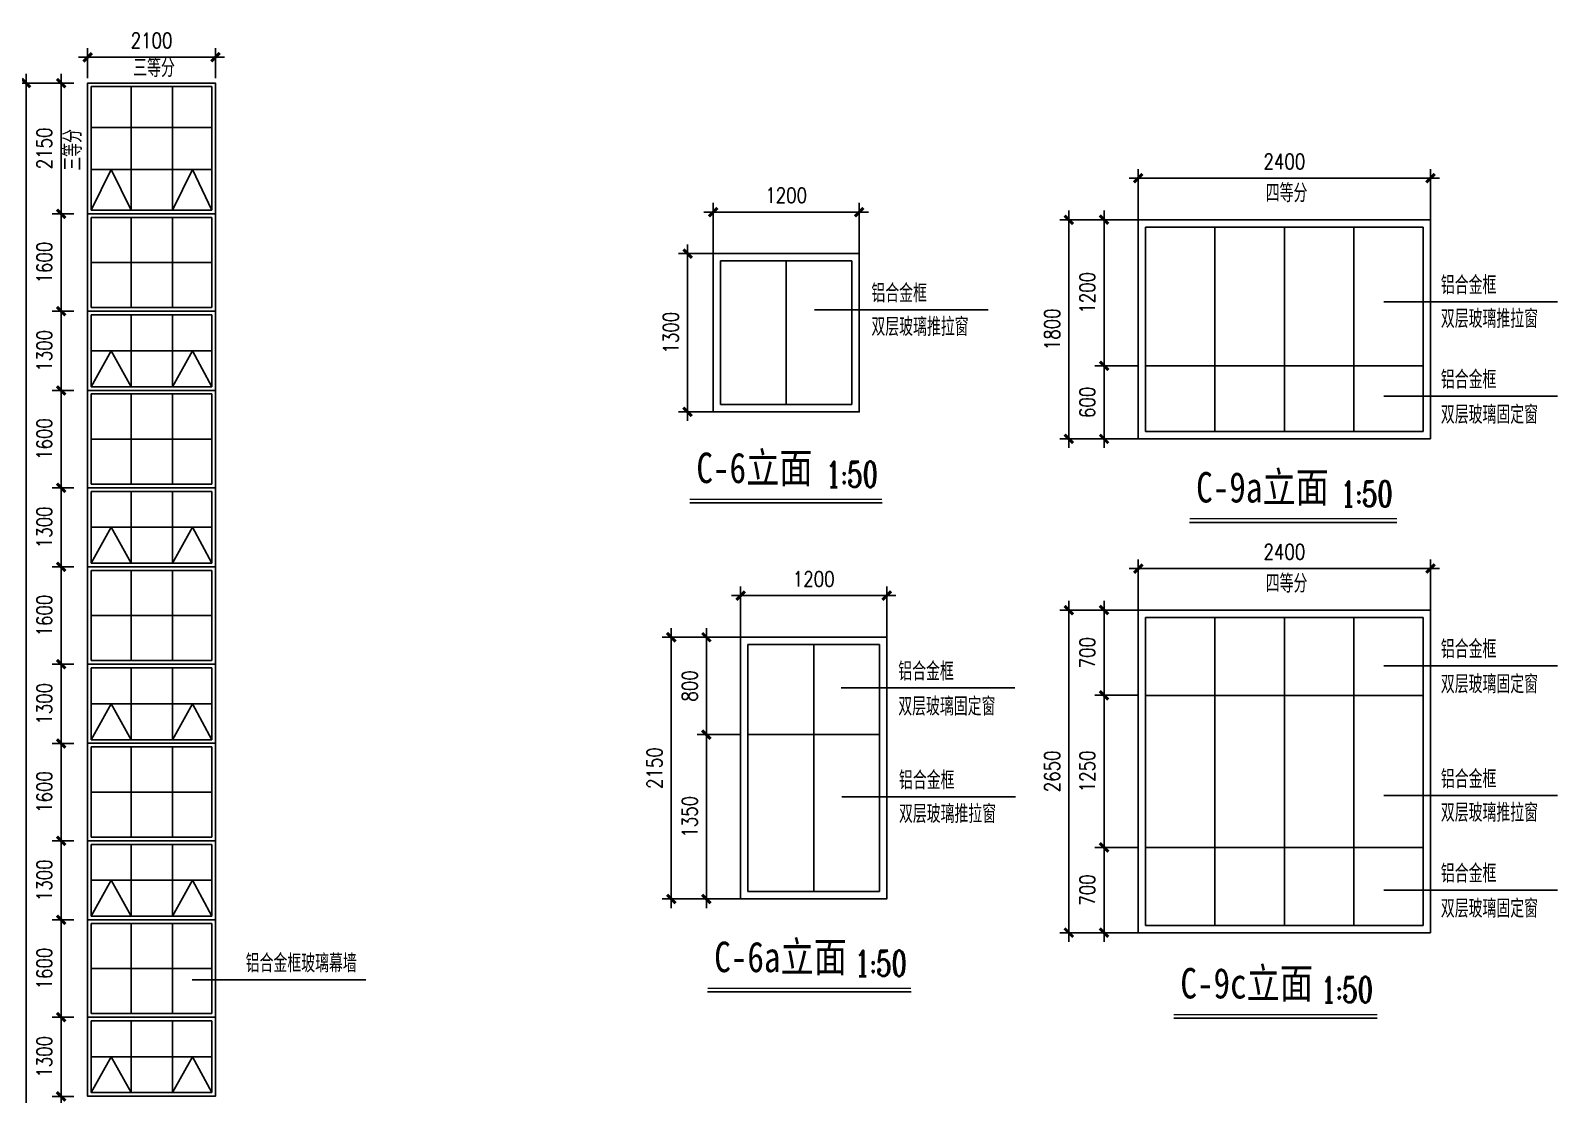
# Model space of a CAD drawing. Extents: x -357449 to -117302, y 127569 to 244935.
# Drawn here: x -337319 to -324780, y 139107 to 147849 of the extents above; entities that cross this region are included whole.
import ezdxf

# ---------------------------------------------------------------- set-up
doc = ezdxf.new("R2010")
doc.units = 0
doc.header["$MEASUREMENT"] = 0
doc.layers.get('0').update_dxf_attribs({"linetype": 'CONTINUOUS'})
doc.layers.get('DEFPOINTS').update_dxf_attribs({"linetype": 'CONTINUOUS'})
for name, color, linetype in [('JAJU', 8, 'CONTINUOUS'), ('PD42', 11, 'CONTINUOUS'), ('PUB_TEXT', 7, 'CONTINUOUS'), ('WIN', 4, 'CONTINUOUS'), ('WINDOWS', 4, 'CONTINUOUS'), ('阳台', 4, 'CONTINUOUS')]:
    doc.layers.add(name, color=color, linetype=linetype)
doc.styles.add('_HZTXT', font='txt.shx', dxfattribs={"bigfont": 'fs.shx'})
doc.styles.add('CHINA', font='SimSun.ttf', dxfattribs={"width": 0.85, "height": 150})
doc.styles.add('DIM_FONT', font='SIMPLEX.shx', dxfattribs={"width": 0.8})
doc.styles.add('ROMAND', font='romanc.shx', dxfattribs={"bigfont": 'bigfont.shx'})
doc.dimstyles.get("Standard").update_dxf_attribs({"dimtxt": 375, "dimasz": 1, "dimexe": 150, "dimexo": 0, "dimgap": 200, "dimtad": 1, "dimdec": 0, "dimzin": 0, "dimdsep": 46, "dimtxsty": 'DIM_FONT', "dimblk1": '_DIMX', "dimblk2": '_DIMX', "dimsah": 1, "dimcen": 200, "dimclrd": 256, "dimclre": 256, "dimclrt": 4, "dimadec": 0, "dimazin": 0, "dimtfac": 1, "dimtdec": 0, "dimtix": 1, "dimtmove": 2, "dimatfit": 3, "dimldrblk": '_DIMX', "dimfxl": 0, "dimtolj": 1, "dimtzin": 0, "dimarcsym": 0})

# ---------------------------------------------------------------- blocks, each defined once
blk = doc.blocks.new('_DIMX')
blk.add_line((-150, 0), (150, 0))
at = {"const_width": 50}
blk.add_lwpolyline([(-70, -70), (70, 70)], dxfattribs=at)
blk = doc.blocks.new('*D1414')
at = {"linetype": 'ByBlock'}
for p, q in [((-326985, 150718), (-326985, 151134)), ((-324585, 150718), (-324585, 151134)), ((-326985, 151059), (-324586, 151059))]:
    blk.add_line(p, q, dxfattribs=at)
at = {"layer": 'DEFPOINTS', "color": 0, "linetype": 'ByBlock'}
for p in [(-324585, 151059), (-326985, 150718), (-324585, 150718)]:
    blk.add_point(p, dxfattribs=at)
at = {"linetype": 'ByBlock', "xscale": 0.5, "yscale": 0.5, "zscale": 0.5, "rotation": 180}
blk.add_blockref('_DIMX', (-326985, 151059), dxfattribs=at)
at = {"linetype": 'ByBlock', "xscale": 0.5, "yscale": 0.5, "zscale": 0.5}
blk.add_blockref('_DIMX', (-324585, 151059), dxfattribs=at)
at = {"color": 4, "linetype": 'ByBlock', "insert": (-325785, 151197), "char_height": 125, "attachment_point": 5, "style": 'DIM_FONT'}
blk.add_mtext('\\A1;2400', dxfattribs=at)
blk = doc.blocks.new('*D1388')
at = {"linetype": 'ByBlock'}
for p, q in [((-326985, 153925), (-326985, 154342)), ((-326985, 154267), (-324586, 154267)), ((-324585, 153925), (-324585, 154342))]:
    blk.add_line(p, q, dxfattribs=at)
at = {"layer": 'DEFPOINTS', "color": 0, "linetype": 'ByBlock'}
for p in [(-324585, 154267), (-326985, 153925), (-324585, 153925)]:
    blk.add_point(p, dxfattribs=at)
at = {"linetype": 'ByBlock', "xscale": 0.5, "yscale": 0.5, "zscale": 0.5, "rotation": 180}
blk.add_blockref('_DIMX', (-326985, 154267), dxfattribs=at)
at = {"linetype": 'ByBlock', "xscale": 0.5, "yscale": 0.5, "zscale": 0.5}
blk.add_blockref('_DIMX', (-324585, 154267), dxfattribs=at)
at = {"color": 4, "linetype": 'ByBlock', "insert": (-325785, 154404), "char_height": 125, "attachment_point": 5, "style": 'DIM_FONT'}
blk.add_mtext('\\A1;2400', dxfattribs=at)
blk = doc.blocks.new('*D1415')
at = {"linetype": 'ByBlock'}
for p, q in [((-326985, 150718), (-327630, 150718)), ((-327555, 150717), (-327555, 148068)), ((-326985, 148068), (-327630, 148068))]:
    blk.add_line(p, q, dxfattribs=at)
at = {"layer": 'DEFPOINTS', "color": 0, "linetype": 'ByBlock'}
for p in [(-326985, 150718), (-327555, 148068), (-326985, 148068)]:
    blk.add_point(p, dxfattribs=at)
at = {"linetype": 'ByBlock', "xscale": 0.5, "yscale": 0.5, "zscale": 0.5}
for p, rotation in [((-327555, 150718), 90), ((-327555, 148068), 270)]:
    blk.add_blockref('_DIMX', p, dxfattribs=dict(at, rotation=rotation))
at = {"color": 4, "linetype": 'ByBlock', "insert": (-327692, 149393), "char_height": 125, "attachment_point": 5, "rotation": 90, "style": 'DIM_FONT'}
blk.add_mtext('\\A1;2650', dxfattribs=at)
blk = doc.blocks.new('*D1417')
at = {"linetype": 'ByBlock'}
for p, q in [((-326985, 150018), (-327341, 150018)), ((-327266, 148768), (-327266, 150017)), ((-326985, 148768), (-327341, 148768))]:
    blk.add_line(p, q, dxfattribs=at)
at = {"layer": 'DEFPOINTS', "color": 0, "linetype": 'ByBlock'}
for p in [(-327266, 150018), (-326985, 150018), (-326985, 148768)]:
    blk.add_point(p, dxfattribs=at)
at = {"linetype": 'ByBlock', "xscale": 0.5, "yscale": 0.5, "zscale": 0.5}
for p, rotation in [((-327266, 150018), 90), ((-327266, 148768), 270)]:
    blk.add_blockref('_DIMX', p, dxfattribs=dict(at, rotation=rotation))
at = {"color": 4, "linetype": 'ByBlock', "insert": (-327403, 149393), "char_height": 125, "attachment_point": 5, "rotation": 90, "style": 'DIM_FONT'}
blk.add_mtext('\\A1;1250', dxfattribs=at)
blk = doc.blocks.new('*D1416')
at = {"linetype": 'ByBlock'}
for p, q in [((-326985, 148768), (-327341, 148768)), ((-327266, 148068), (-327266, 148767)), ((-326985, 148068), (-327341, 148068))]:
    blk.add_line(p, q, dxfattribs=at)
at = {"layer": 'DEFPOINTS', "color": 0, "linetype": 'ByBlock'}
for p in [(-327266, 148768), (-326985, 148768), (-326985, 148068)]:
    blk.add_point(p, dxfattribs=at)
at = {"linetype": 'ByBlock', "xscale": 0.5, "yscale": 0.5, "zscale": 0.5}
for p, rotation in [((-327266, 148768), 90), ((-327266, 148068), 270)]:
    blk.add_blockref('_DIMX', p, dxfattribs=dict(at, rotation=rotation))
at = {"color": 4, "linetype": 'ByBlock', "insert": (-327403, 148418), "char_height": 125, "attachment_point": 5, "rotation": 90, "style": 'DIM_FONT'}
blk.add_mtext('\\A1;700', dxfattribs=at)
blk = doc.blocks.new('*D1418')
at = {"linetype": 'ByBlock'}
for p, q in [((-326985, 150718), (-327341, 150718)), ((-327266, 150717), (-327266, 150018)), ((-326985, 150018), (-327341, 150018))]:
    blk.add_line(p, q, dxfattribs=at)
at = {"layer": 'DEFPOINTS', "color": 0, "linetype": 'ByBlock'}
for p in [(-326985, 150718), (-327266, 150018), (-326985, 150018)]:
    blk.add_point(p, dxfattribs=at)
at = {"linetype": 'ByBlock', "xscale": 0.5, "yscale": 0.5, "zscale": 0.5}
for p, rotation in [((-327266, 150718), 90), ((-327266, 150018), 270)]:
    blk.add_blockref('_DIMX', p, dxfattribs=dict(at, rotation=rotation))
at = {"color": 4, "linetype": 'ByBlock', "insert": (-327403, 150368), "char_height": 125, "attachment_point": 5, "rotation": 90, "style": 'DIM_FONT'}
blk.add_mtext('\\A1;700', dxfattribs=at)
blk = doc.blocks.new('*D1387')
at = {"linetype": 'ByBlock'}
for p, q in [((-326985, 153925), (-327630, 153925)), ((-327555, 153925), (-327555, 152126)), ((-326985, 152125), (-327630, 152125))]:
    blk.add_line(p, q, dxfattribs=at)
at = {"layer": 'DEFPOINTS', "color": 0, "linetype": 'ByBlock'}
for p in [(-326985, 153925), (-327555, 152125), (-326985, 152125)]:
    blk.add_point(p, dxfattribs=at)
at = {"linetype": 'ByBlock', "xscale": 0.5, "yscale": 0.5, "zscale": 0.5}
for p, rotation in [((-327555, 153925), 90), ((-327555, 152125), 270)]:
    blk.add_blockref('_DIMX', p, dxfattribs=dict(at, rotation=rotation))
at = {"color": 4, "linetype": 'ByBlock', "insert": (-327692, 153025), "char_height": 125, "attachment_point": 5, "rotation": 90, "style": 'DIM_FONT'}
blk.add_mtext('\\A1;1800', dxfattribs=at)
blk = doc.blocks.new('*D1386')
at = {"linetype": 'ByBlock'}
for p, q in [((-326985, 152725), (-327341, 152725)), ((-327266, 152126), (-327266, 152725)), ((-326985, 152125), (-327341, 152125))]:
    blk.add_line(p, q, dxfattribs=at)
at = {"layer": 'DEFPOINTS', "color": 0, "linetype": 'ByBlock'}
for p in [(-327266, 152725), (-326985, 152725), (-326985, 152125)]:
    blk.add_point(p, dxfattribs=at)
at = {"linetype": 'ByBlock', "xscale": 0.5, "yscale": 0.5, "zscale": 0.5}
for p, rotation in [((-327266, 152725), 90), ((-327266, 152125), 270)]:
    blk.add_blockref('_DIMX', p, dxfattribs=dict(at, rotation=rotation))
at = {"color": 4, "linetype": 'ByBlock', "insert": (-327403, 152425), "char_height": 125, "attachment_point": 5, "rotation": 90, "style": 'DIM_FONT'}
blk.add_mtext('\\A1;600', dxfattribs=at)
blk = doc.blocks.new('*D1385')
at = {"linetype": 'ByBlock'}
for p, q in [((-326985, 153925), (-327341, 153925)), ((-327266, 152726), (-327266, 153925)), ((-326985, 152725), (-327341, 152725))]:
    blk.add_line(p, q, dxfattribs=at)
at = {"layer": 'DEFPOINTS', "color": 0, "linetype": 'ByBlock'}
for p in [(-327266, 153925), (-326985, 153925), (-326985, 152725)]:
    blk.add_point(p, dxfattribs=at)
at = {"linetype": 'ByBlock', "xscale": 0.5, "yscale": 0.5, "zscale": 0.5}
for p, rotation in [((-327266, 153925), 90), ((-327266, 152725), 270)]:
    blk.add_blockref('_DIMX', p, dxfattribs=dict(at, rotation=rotation))
at = {"color": 4, "linetype": 'ByBlock', "insert": (-327403, 153325), "char_height": 125, "attachment_point": 5, "rotation": 90, "style": 'DIM_FONT'}
blk.add_mtext('\\A1;1200', dxfattribs=at)
blk = doc.blocks.new('*D1376')
at = {"linetype": 'ByBlock'}
for p, q in [((-311887, 153713), (-311887, 154129)), ((-310687, 153713), (-310687, 154129)), ((-311886, 154054), (-310687, 154054))]:
    blk.add_line(p, q, dxfattribs=at)
at = {"layer": 'DEFPOINTS', "color": 0, "linetype": 'ByBlock'}
for p in [(-310687, 154054), (-311887, 153713), (-310687, 153713)]:
    blk.add_point(p, dxfattribs=at)
at = {"linetype": 'ByBlock', "xscale": 0.5, "yscale": 0.5, "zscale": 0.5, "rotation": 180}
blk.add_blockref('_DIMX', (-311887, 154054), dxfattribs=at)
at = {"linetype": 'ByBlock', "xscale": 0.5, "yscale": 0.5, "zscale": 0.5}
blk.add_blockref('_DIMX', (-310687, 154054), dxfattribs=at)
at = {"color": 4, "linetype": 'ByBlock', "insert": (-311287, 154192), "char_height": 125, "attachment_point": 5, "style": 'DIM_FONT'}
blk.add_mtext('\\A1;1200', dxfattribs=at)
blk = doc.blocks.new('*D1419')
at = {"linetype": 'ByBlock'}
for p, q in [((-311324, 150561), (-311324, 150978)), ((-310124, 150561), (-310124, 150978)), ((-311324, 150903), (-310125, 150903))]:
    blk.add_line(p, q, dxfattribs=at)
at = {"layer": 'DEFPOINTS', "color": 0, "linetype": 'ByBlock'}
for p in [(-310124, 150903), (-311324, 150561), (-310124, 150561)]:
    blk.add_point(p, dxfattribs=at)
at = {"linetype": 'ByBlock', "xscale": 0.5, "yscale": 0.5, "zscale": 0.5, "rotation": 180}
blk.add_blockref('_DIMX', (-311324, 150903), dxfattribs=at)
at = {"linetype": 'ByBlock', "xscale": 0.5, "yscale": 0.5, "zscale": 0.5}
blk.add_blockref('_DIMX', (-310124, 150903), dxfattribs=at)
at = {"color": 4, "linetype": 'ByBlock', "insert": (-310724, 151040), "char_height": 125, "attachment_point": 5, "style": 'DIM_FONT'}
blk.add_mtext('\\A1;1200', dxfattribs=at)
blk = doc.blocks.new('*D1425')
at = {"linetype": 'ByBlock'}
for p, q in [((-311324, 149761), (-311680, 149761)), ((-311605, 148412), (-311605, 149761)), ((-311324, 148411), (-311680, 148411))]:
    blk.add_line(p, q, dxfattribs=at)
at = {"layer": 'DEFPOINTS', "color": 0, "linetype": 'ByBlock'}
for p in [(-311605, 149761), (-311324, 149761), (-311324, 148411)]:
    blk.add_point(p, dxfattribs=at)
at = {"linetype": 'ByBlock', "xscale": 0.5, "yscale": 0.5, "zscale": 0.5}
for p, rotation in [((-311605, 149761), 90), ((-311605, 148411), 270)]:
    blk.add_blockref('_DIMX', p, dxfattribs=dict(at, rotation=rotation))
at = {"color": 4, "linetype": 'ByBlock', "insert": (-311742, 149086), "char_height": 125, "attachment_point": 5, "rotation": 90, "style": 'DIM_FONT'}
blk.add_mtext('\\A1;1350', dxfattribs=at)
blk = doc.blocks.new('*D1426')
at = {"linetype": 'ByBlock'}
for p, q in [((-311324, 150561), (-311969, 150561)), ((-311894, 150561), (-311894, 148412)), ((-311324, 148411), (-311969, 148411))]:
    blk.add_line(p, q, dxfattribs=at)
at = {"layer": 'DEFPOINTS', "color": 0, "linetype": 'ByBlock'}
for p in [(-311324, 150561), (-311894, 148411), (-311324, 148411)]:
    blk.add_point(p, dxfattribs=at)
at = {"linetype": 'ByBlock', "xscale": 0.5, "yscale": 0.5, "zscale": 0.5}
for p, rotation in [((-311894, 150561), 90), ((-311894, 148411), 270)]:
    blk.add_blockref('_DIMX', p, dxfattribs=dict(at, rotation=rotation))
at = {"color": 4, "linetype": 'ByBlock', "insert": (-312031, 149486), "char_height": 125, "attachment_point": 5, "rotation": 90, "style": 'DIM_FONT'}
blk.add_mtext('\\A1;2150', dxfattribs=at)
blk = doc.blocks.new('*D1427')
at = {"linetype": 'ByBlock'}
for p, q in [((-311324, 150561), (-311680, 150561)), ((-311605, 150561), (-311605, 149762)), ((-311324, 149761), (-311680, 149761))]:
    blk.add_line(p, q, dxfattribs=at)
at = {"layer": 'DEFPOINTS', "color": 0, "linetype": 'ByBlock'}
for p in [(-311324, 150561), (-311605, 149761), (-311324, 149761)]:
    blk.add_point(p, dxfattribs=at)
at = {"linetype": 'ByBlock', "xscale": 0.5, "yscale": 0.5, "zscale": 0.5}
for p, rotation in [((-311605, 150561), 90), ((-311605, 149761), 270)]:
    blk.add_blockref('_DIMX', p, dxfattribs=dict(at, rotation=rotation))
at = {"color": 4, "linetype": 'ByBlock', "insert": (-311742, 150161), "char_height": 125, "attachment_point": 5, "rotation": 90, "style": 'DIM_FONT'}
blk.add_mtext('\\A1;800', dxfattribs=at)
blk = doc.blocks.new('*D1375')
at = {"linetype": 'ByBlock'}
for p, q in [((-311887, 153713), (-312171, 153713)), ((-312096, 153713), (-312096, 152414)), ((-311887, 152413), (-312171, 152413))]:
    blk.add_line(p, q, dxfattribs=at)
at = {"layer": 'DEFPOINTS', "color": 0, "linetype": 'ByBlock'}
for p in [(-311887, 153713), (-312096, 152413), (-311887, 152413)]:
    blk.add_point(p, dxfattribs=at)
at = {"linetype": 'ByBlock', "xscale": 0.5, "yscale": 0.5, "zscale": 0.5}
for p, rotation in [((-312096, 153713), 90), ((-312096, 152413), 270)]:
    blk.add_blockref('_DIMX', p, dxfattribs=dict(at, rotation=rotation))
at = {"color": 4, "linetype": 'ByBlock', "insert": (-312234, 153063), "char_height": 125, "attachment_point": 5, "rotation": 90, "style": 'DIM_FONT'}
blk.add_mtext('\\A1;1300', dxfattribs=at)
blk = doc.blocks.new('*D1472')
at = {"linetype": 'ByBlock'}
for p, q in [((-335490, 147458), (-335490, 147704)), ((-334440, 147458), (-334440, 147704)), ((-335490, 147629), (-334441, 147629))]:
    blk.add_line(p, q, dxfattribs=at)
at = {"layer": 'DEFPOINTS', "color": 0, "linetype": 'ByBlock'}
for p in [(-334440, 147629), (-335490, 147458), (-334440, 147458)]:
    blk.add_point(p, dxfattribs=at)
at = {"linetype": 'ByBlock', "xscale": 0.5, "yscale": 0.5, "zscale": 0.5, "rotation": 180}
blk.add_blockref('_DIMX', (-335490, 147629), dxfattribs=at)
at = {"linetype": 'ByBlock', "xscale": 0.5, "yscale": 0.5, "zscale": 0.5}
blk.add_blockref('_DIMX', (-334440, 147629), dxfattribs=at)
at = {"color": 4, "linetype": 'ByBlock', "insert": (-334965, 147767), "char_height": 125, "attachment_point": 5, "style": 'DIM_FONT'}
blk.add_mtext('\\A1;2100', dxfattribs=at)
blk = doc.blocks.new('*D1488')
at = {"linetype": 'ByBlock'}
for p, q in [((-335490, 139092), (-335670, 139092)), ((-335595, 138293), (-335595, 139092)), ((-335490, 138292), (-335670, 138292))]:
    blk.add_line(p, q, dxfattribs=at)
at = {"layer": 'DEFPOINTS', "color": 0, "linetype": 'ByBlock'}
for p in [(-335595, 139092), (-335490, 139092), (-335490, 138292)]:
    blk.add_point(p, dxfattribs=at)
at = {"linetype": 'ByBlock', "xscale": 0.5, "yscale": 0.5, "zscale": 0.5}
for p, rotation in [((-335595, 139092), 90), ((-335595, 138292), 270)]:
    blk.add_blockref('_DIMX', p, dxfattribs=dict(at, rotation=rotation))
at = {"color": 4, "linetype": 'ByBlock', "insert": (-335733, 138692), "char_height": 125, "attachment_point": 5, "rotation": 90, "style": 'DIM_FONT'}
blk.add_mtext('\\A1;1600', dxfattribs=at)
blk = doc.blocks.new('*D1490')
at = {"linetype": 'ByBlock'}
for p, q in [((-335490, 140542), (-335670, 140542)), ((-335595, 139743), (-335595, 140542)), ((-335490, 139742), (-335670, 139742))]:
    blk.add_line(p, q, dxfattribs=at)
at = {"layer": 'DEFPOINTS', "color": 0, "linetype": 'ByBlock'}
for p in [(-335595, 140542), (-335490, 140542), (-335490, 139742)]:
    blk.add_point(p, dxfattribs=at)
at = {"linetype": 'ByBlock', "xscale": 0.5, "yscale": 0.5, "zscale": 0.5}
for p, rotation in [((-335595, 140542), 90), ((-335595, 139742), 270)]:
    blk.add_blockref('_DIMX', p, dxfattribs=dict(at, rotation=rotation))
at = {"color": 4, "linetype": 'ByBlock', "insert": (-335733, 140142), "char_height": 125, "attachment_point": 5, "rotation": 90, "style": 'DIM_FONT'}
blk.add_mtext('\\A1;1600', dxfattribs=at)
blk = doc.blocks.new('*D1489')
at = {"linetype": 'ByBlock'}
for p, q in [((-335490, 139742), (-335670, 139742)), ((-335595, 139742), (-335595, 139093)), ((-335490, 139092), (-335670, 139092))]:
    blk.add_line(p, q, dxfattribs=at)
at = {"layer": 'DEFPOINTS', "color": 0, "linetype": 'ByBlock'}
for p in [(-335490, 139742), (-335595, 139092), (-335490, 139092)]:
    blk.add_point(p, dxfattribs=at)
at = {"linetype": 'ByBlock', "xscale": 0.5, "yscale": 0.5, "zscale": 0.5}
for p, rotation in [((-335595, 139742), 90), ((-335595, 139092), 270)]:
    blk.add_blockref('_DIMX', p, dxfattribs=dict(at, rotation=rotation))
at = {"color": 4, "linetype": 'ByBlock', "insert": (-335733, 139417), "char_height": 125, "attachment_point": 5, "rotation": 90, "style": 'DIM_FONT'}
blk.add_mtext('\\A1;1300', dxfattribs=at)
blk = doc.blocks.new('*D1492')
at = {"linetype": 'ByBlock'}
for p, q in [((-335490, 141992), (-335670, 141992)), ((-335595, 141193), (-335595, 141992)), ((-335490, 141192), (-335670, 141192))]:
    blk.add_line(p, q, dxfattribs=at)
at = {"layer": 'DEFPOINTS', "color": 0, "linetype": 'ByBlock'}
for p in [(-335595, 141992), (-335490, 141992), (-335490, 141192)]:
    blk.add_point(p, dxfattribs=at)
at = {"linetype": 'ByBlock', "xscale": 0.5, "yscale": 0.5, "zscale": 0.5}
for p, rotation in [((-335595, 141992), 90), ((-335595, 141192), 270)]:
    blk.add_blockref('_DIMX', p, dxfattribs=dict(at, rotation=rotation))
at = {"color": 4, "linetype": 'ByBlock', "insert": (-335733, 141592), "char_height": 125, "attachment_point": 5, "rotation": 90, "style": 'DIM_FONT'}
blk.add_mtext('\\A1;1600', dxfattribs=at)
blk = doc.blocks.new('*D1491')
at = {"linetype": 'ByBlock'}
for p, q in [((-335490, 141192), (-335670, 141192)), ((-335595, 141192), (-335595, 140543)), ((-335490, 140542), (-335670, 140542))]:
    blk.add_line(p, q, dxfattribs=at)
at = {"layer": 'DEFPOINTS', "color": 0, "linetype": 'ByBlock'}
for p in [(-335490, 141192), (-335595, 140542), (-335490, 140542)]:
    blk.add_point(p, dxfattribs=at)
at = {"linetype": 'ByBlock', "xscale": 0.5, "yscale": 0.5, "zscale": 0.5}
for p, rotation in [((-335595, 141192), 90), ((-335595, 140542), 270)]:
    blk.add_blockref('_DIMX', p, dxfattribs=dict(at, rotation=rotation))
at = {"color": 4, "linetype": 'ByBlock', "insert": (-335733, 140867), "char_height": 125, "attachment_point": 5, "rotation": 90, "style": 'DIM_FONT'}
blk.add_mtext('\\A1;1300', dxfattribs=at)
blk = doc.blocks.new('*D1494')
at = {"linetype": 'ByBlock'}
for p, q in [((-335490, 143442), (-335670, 143442)), ((-335595, 142643), (-335595, 143442)), ((-335490, 142642), (-335670, 142642))]:
    blk.add_line(p, q, dxfattribs=at)
at = {"layer": 'DEFPOINTS', "color": 0, "linetype": 'ByBlock'}
for p in [(-335595, 143442), (-335490, 143442), (-335490, 142642)]:
    blk.add_point(p, dxfattribs=at)
at = {"linetype": 'ByBlock', "xscale": 0.5, "yscale": 0.5, "zscale": 0.5}
for p, rotation in [((-335595, 143442), 90), ((-335595, 142642), 270)]:
    blk.add_blockref('_DIMX', p, dxfattribs=dict(at, rotation=rotation))
at = {"color": 4, "linetype": 'ByBlock', "insert": (-335733, 143042), "char_height": 125, "attachment_point": 5, "rotation": 90, "style": 'DIM_FONT'}
blk.add_mtext('\\A1;1600', dxfattribs=at)
blk = doc.blocks.new('*D1493')
at = {"linetype": 'ByBlock'}
for p, q in [((-335490, 142642), (-335670, 142642)), ((-335595, 142642), (-335595, 141993)), ((-335490, 141992), (-335670, 141992))]:
    blk.add_line(p, q, dxfattribs=at)
at = {"layer": 'DEFPOINTS', "color": 0, "linetype": 'ByBlock'}
for p in [(-335490, 142642), (-335595, 141992), (-335490, 141992)]:
    blk.add_point(p, dxfattribs=at)
at = {"linetype": 'ByBlock', "xscale": 0.5, "yscale": 0.5, "zscale": 0.5}
for p, rotation in [((-335595, 142642), 90), ((-335595, 141992), 270)]:
    blk.add_blockref('_DIMX', p, dxfattribs=dict(at, rotation=rotation))
at = {"color": 4, "linetype": 'ByBlock', "insert": (-335733, 142317), "char_height": 125, "attachment_point": 5, "rotation": 90, "style": 'DIM_FONT'}
blk.add_mtext('\\A1;1300', dxfattribs=at)
blk = doc.blocks.new('*D1496')
at = {"linetype": 'ByBlock'}
for p, q in [((-335490, 144892), (-335670, 144892)), ((-335595, 144093), (-335595, 144892)), ((-335490, 144092), (-335670, 144092))]:
    blk.add_line(p, q, dxfattribs=at)
at = {"layer": 'DEFPOINTS', "color": 0, "linetype": 'ByBlock'}
for p in [(-335595, 144892), (-335490, 144892), (-335490, 144092)]:
    blk.add_point(p, dxfattribs=at)
at = {"linetype": 'ByBlock', "xscale": 0.5, "yscale": 0.5, "zscale": 0.5}
for p, rotation in [((-335595, 144892), 90), ((-335595, 144092), 270)]:
    blk.add_blockref('_DIMX', p, dxfattribs=dict(at, rotation=rotation))
at = {"color": 4, "linetype": 'ByBlock', "insert": (-335733, 144492), "char_height": 125, "attachment_point": 5, "rotation": 90, "style": 'DIM_FONT'}
blk.add_mtext('\\A1;1600', dxfattribs=at)
blk = doc.blocks.new('*D1495')
at = {"linetype": 'ByBlock'}
for p, q in [((-335490, 144092), (-335670, 144092)), ((-335595, 144092), (-335595, 143443)), ((-335490, 143442), (-335670, 143442))]:
    blk.add_line(p, q, dxfattribs=at)
at = {"layer": 'DEFPOINTS', "color": 0, "linetype": 'ByBlock'}
for p in [(-335490, 144092), (-335595, 143442), (-335490, 143442)]:
    blk.add_point(p, dxfattribs=at)
at = {"linetype": 'ByBlock', "xscale": 0.5, "yscale": 0.5, "zscale": 0.5}
for p, rotation in [((-335595, 144092), 90), ((-335595, 143442), 270)]:
    blk.add_blockref('_DIMX', p, dxfattribs=dict(at, rotation=rotation))
at = {"color": 4, "linetype": 'ByBlock', "insert": (-335733, 143767), "char_height": 125, "attachment_point": 5, "rotation": 90, "style": 'DIM_FONT'}
blk.add_mtext('\\A1;1300', dxfattribs=at)
blk = doc.blocks.new('*D1498')
at = {"linetype": 'ByBlock'}
for p, q in [((-335490, 146342), (-335670, 146342)), ((-335595, 145543), (-335595, 146342)), ((-335490, 145542), (-335670, 145542))]:
    blk.add_line(p, q, dxfattribs=at)
at = {"layer": 'DEFPOINTS', "color": 0, "linetype": 'ByBlock'}
for p in [(-335595, 146342), (-335490, 146342), (-335490, 145542)]:
    blk.add_point(p, dxfattribs=at)
at = {"linetype": 'ByBlock', "xscale": 0.5, "yscale": 0.5, "zscale": 0.5}
for p, rotation in [((-335595, 146342), 90), ((-335595, 145542), 270)]:
    blk.add_blockref('_DIMX', p, dxfattribs=dict(at, rotation=rotation))
at = {"color": 4, "linetype": 'ByBlock', "insert": (-335733, 145942), "char_height": 125, "attachment_point": 5, "rotation": 90, "style": 'DIM_FONT'}
blk.add_mtext('\\A1;1600', dxfattribs=at)
blk = doc.blocks.new('*D1497')
at = {"linetype": 'ByBlock'}
for p, q in [((-335490, 145542), (-335670, 145542)), ((-335595, 145542), (-335595, 144893)), ((-335490, 144892), (-335670, 144892))]:
    blk.add_line(p, q, dxfattribs=at)
at = {"layer": 'DEFPOINTS', "color": 0, "linetype": 'ByBlock'}
for p in [(-335490, 145542), (-335595, 144892), (-335490, 144892)]:
    blk.add_point(p, dxfattribs=at)
at = {"linetype": 'ByBlock', "xscale": 0.5, "yscale": 0.5, "zscale": 0.5}
for p, rotation in [((-335595, 145542), 90), ((-335595, 144892), 270)]:
    blk.add_blockref('_DIMX', p, dxfattribs=dict(at, rotation=rotation))
at = {"color": 4, "linetype": 'ByBlock', "insert": (-335733, 145217), "char_height": 125, "attachment_point": 5, "rotation": 90, "style": 'DIM_FONT'}
blk.add_mtext('\\A1;1300', dxfattribs=at)
blk = doc.blocks.new('*D1499')
at = {"linetype": 'ByBlock'}
for p, q in [((-335490, 147417), (-335670, 147417)), ((-335595, 146343), (-335595, 147417)), ((-335490, 146342), (-335670, 146342))]:
    blk.add_line(p, q, dxfattribs=at)
at = {"layer": 'DEFPOINTS', "color": 0, "linetype": 'ByBlock'}
for p in [(-335595, 147417), (-335490, 147417), (-335490, 146342)]:
    blk.add_point(p, dxfattribs=at)
at = {"linetype": 'ByBlock', "xscale": 0.5, "yscale": 0.5, "zscale": 0.5}
for p, rotation in [((-335595, 147417), 90), ((-335595, 146342), 270)]:
    blk.add_blockref('_DIMX', p, dxfattribs=dict(at, rotation=rotation))
at = {"color": 4, "linetype": 'ByBlock', "insert": (-335733, 146880), "char_height": 125, "attachment_point": 5, "rotation": 90, "style": 'DIM_FONT'}
blk.add_mtext('\\A1;2150', dxfattribs=at)
blk = doc.blocks.new('*D1500')
at = {"linetype": 'ByBlock'}
for p, q in [((-335490, 147417), (-335958, 147417)), ((-335883, 129493), (-335883, 147417)), ((-335490, 129492), (-335958, 129492))]:
    blk.add_line(p, q, dxfattribs=at)
at = {"layer": 'DEFPOINTS', "color": 0, "linetype": 'ByBlock'}
for p in [(-335883, 147417), (-335490, 147417), (-335490, 129492)]:
    blk.add_point(p, dxfattribs=at)
at = {"linetype": 'ByBlock', "xscale": 0.5, "yscale": 0.5, "zscale": 0.5}
for p, rotation in [((-335883, 147417), 90), ((-335883, 129492), 270)]:
    blk.add_blockref('_DIMX', p, dxfattribs=dict(at, rotation=rotation))
at = {"color": 4, "linetype": 'ByBlock', "insert": (-336021, 138455), "char_height": 125, "attachment_point": 5, "rotation": 90, "style": 'DIM_FONT'}
blk.add_mtext('\\A1;35850', dxfattribs=at)

msp = doc.modelspace()

# ---------------------------------------------------------------- linework, layer by layer
at = {"layer": 'JAJU', "color": 8}
for points in [[(-331201.57, 145454.01, 0, 20, 0), (-331301.57, 145454.01, 0, 0, 0), (-331501.57, 145454.01, 0, 0, 0)], [(-331025.72, 145454.01, 0, 20, 0), (-330925.72, 145454.01, 0, 0, 0), (-330725.72, 145454.01, 0, 0, 0)], [(-327706.62, 145533.41, 0, 20, 0), (-327806.62, 145533.41, 0, 0, 0), (-328006.62, 145533.41, 0, 0, 0)], [(-327431.03, 145533.41, 0, 20, 0), (-327331.03, 145533.41, 0, 0, 0), (-327131.03, 145533.41, 0, 0, 0)], [(-326546.62, 145533.41, 0, 20, 0), (-326646.62, 145533.41, 0, 0, 0), (-326846.62, 145533.41, 0, 0, 0)], [(-326362.23, 145533.41, 0, 20, 0), (-326262.23, 145533.41, 0, 0, 0), (-326062.23, 145533.41, 0, 0, 0)], [(-327706.62, 141733.72, 0, 20, 0), (-327806.62, 141733.72, 0, 0, 0), (-328006.62, 141733.72, 0, 0, 0)], [(-327431.03, 141733.72, 0, 20, 0), (-327331.03, 141733.72, 0, 0, 0), (-327131.03, 141733.72, 0, 0, 0)], [(-326546.62, 141733.72, 0, 20, 0), (-326646.62, 141733.72, 0, 0, 0), (-326846.62, 141733.72, 0, 0, 0)], [(-326362.23, 141733.72, 0, 20, 0), (-326262.23, 141733.72, 0, 0, 0), (-326062.23, 141733.72, 0, 0, 0)], [(-330975.42, 141452.31, 0, 20, 0), (-331075.42, 141452.31, 0, 0, 0), (-331275.42, 141452.31, 0, 0, 0)], [(-330799.57, 141452.31, 0, 20, 0), (-330699.57, 141452.31, 0, 0, 0), (-330499.57, 141452.31, 0, 0, 0)]]:
    msp.add_lwpolyline(points, format="xyseb", dxfattribs=at)
at = {"layer": 'PD42'}
for p, q in [((-335830.32, 147387.48), (-336820.32, 147387.48)), ((-336820.32, 146372.48), (-336820.32, 147387.48)), ((-336493.34, 147387.48), (-336493.34, 146372.48)), ((-336152.29, 147387.48), (-336152.29, 146372.48)), ((-335830.32, 146372.48), (-335830.32, 147387.48)), ((-335830.32, 147052.48), (-336820.32, 147052.48)), ((-335830.32, 146707.48), (-336820.32, 146707.48)), ((-336820.32, 146372.48), (-336657.53, 146707.48)), ((-336657.53, 146707.48), (-336493.34, 146372.48)), ((-336152.29, 146372.48), (-335987.97, 146707.48)), ((-335987.97, 146707.48), (-335830.32, 146372.48)), ((-336820.32, 146372.48), (-335830.32, 146372.48)), ((-336820.32, 146312.48), (-335830.32, 146312.48)), ((-336820.32, 146312.48), (-336820.32, 145572.48)), ((-336493.34, 145572.48), (-336493.34, 146312.48)), ((-336152.29, 145572.48), (-336152.29, 146312.48)), ((-335830.32, 146312.48), (-335830.32, 145572.48)), ((-325882.82, 146234.13), (-328162.82, 146234.13)), ((-328162.82, 144554.13), (-328162.82, 146234.13)), ((-327592.82, 146234.13), (-327592.82, 144554.13)), ((-327022.82, 146234.13), (-327022.82, 144554.13)), ((-326452.82, 146234.13), (-326452.82, 144554.13)), ((-325882.82, 144554.13), (-325882.82, 146234.13)), ((-330573.71, 145955.82), (-331653.71, 145955.82)), ((-331653.71, 144775.82), (-331653.71, 145955.82)), ((-331113.71, 145955.82), (-331113.71, 144775.82)), ((-330573.71, 144775.82), (-330573.71, 145955.82)), ((-335830.32, 145942.48), (-336820.32, 145942.48)), ((-335830.32, 145572.48), (-336820.32, 145572.48)), ((-335830.32, 145512.48), (-336820.32, 145512.48)), ((-336820.32, 144922.48), (-336820.32, 145512.48)), ((-336493.34, 145512.48), (-336493.34, 144922.48)), ((-336152.29, 145512.48), (-336152.29, 144922.48)), ((-335830.32, 144922.48), (-335830.32, 145512.48)), ((-335830.32, 145217.48), (-336820.32, 145217.48)), ((-336820.32, 144922.48), (-336657.53, 145217.48)), ((-336657.53, 145217.48), (-336493.34, 144922.48)), ((-336152.29, 144922.48), (-335987.97, 145217.48)), ((-335987.97, 145217.48), (-335830.32, 144922.48)), ((-325882.82, 145094.13), (-328162.82, 145094.13)), ((-336820.32, 144922.48), (-335830.32, 144922.48)), ((-336820.32, 144862.48), (-335830.32, 144862.48)), ((-336820.32, 144862.48), (-336820.32, 144122.48)), ((-336493.34, 144122.48), (-336493.34, 144862.48)), ((-336152.29, 144122.48), (-336152.29, 144862.48)), ((-335830.32, 144862.48), (-335830.32, 144122.48)), ((-331653.71, 144775.82), (-330573.71, 144775.82)), ((-335830.32, 144492.48), (-336820.32, 144492.48)), ((-328162.82, 144554.13), (-325882.82, 144554.13)), ((-335830.32, 144122.48), (-336820.32, 144122.48)), ((-335830.32, 144062.48), (-336820.32, 144062.48)), ((-336820.32, 143472.48), (-336820.32, 144062.48)), ((-336493.34, 144062.48), (-336493.34, 143472.48)), ((-336152.29, 144062.48), (-336152.29, 143472.48)), ((-335830.32, 143472.48), (-335830.32, 144062.48)), ((-335830.32, 143767.48), (-336820.32, 143767.48)), ((-336820.32, 143472.48), (-336657.53, 143767.48)), ((-336657.53, 143767.48), (-336493.34, 143472.48)), ((-336152.29, 143472.48), (-335987.97, 143767.48)), ((-335987.97, 143767.48), (-335830.32, 143472.48)), ((-336820.32, 143472.48), (-335830.32, 143472.48)), ((-336820.32, 143412.48), (-335830.32, 143412.48)), ((-336820.32, 143412.48), (-336820.32, 142672.48)), ((-336493.34, 142672.48), (-336493.34, 143412.48)), ((-336152.29, 142672.48), (-336152.29, 143412.48)), ((-335830.32, 143412.48), (-335830.32, 142672.48)), ((-335830.32, 143042.48), (-336820.32, 143042.48)), ((-325882.82, 143026.47), (-328162.82, 143026.47)), ((-328162.82, 140496.47), (-328162.82, 143026.47)), ((-327592.82, 143026.47), (-327592.82, 140496.47)), ((-327022.82, 143026.47), (-327022.82, 140496.47)), ((-326452.82, 143026.47), (-326452.82, 140496.47)), ((-325882.82, 140496.47), (-325882.82, 143026.47)), ((-331427.56, 140774.12), (-331427.56, 142804.12)), ((-330347.56, 142804.12), (-331427.56, 142804.12)), ((-330887.56, 142804.12), (-330887.56, 140774.12)), ((-330347.56, 140774.12), (-330347.56, 142804.12)), ((-335830.32, 142672.48), (-336820.32, 142672.48)), ((-335830.32, 142612.48), (-336820.32, 142612.48)), ((-336820.32, 142022.48), (-336820.32, 142612.48)), ((-336493.34, 142612.48), (-336493.34, 142022.48)), ((-336152.29, 142612.48), (-336152.29, 142022.48)), ((-335830.32, 142022.48), (-335830.32, 142612.48)), ((-335830.32, 142317.48), (-336820.32, 142317.48)), ((-336820.32, 142022.48), (-336657.53, 142317.48)), ((-336657.53, 142317.48), (-336493.34, 142022.48)), ((-336152.29, 142022.48), (-335987.97, 142317.48)), ((-335987.97, 142317.48), (-335830.32, 142022.48)), ((-325882.82, 142386.47), (-328162.82, 142386.47)), ((-330347.56, 142064.12), (-331427.56, 142064.12)), ((-336820.32, 142022.48), (-335830.32, 142022.48)), ((-336820.32, 141962.48), (-335830.32, 141962.48)), ((-336820.32, 141962.48), (-336820.32, 141222.48)), ((-336493.34, 141222.48), (-336493.34, 141962.48)), ((-336152.29, 141222.48), (-336152.29, 141962.48)), ((-335830.32, 141962.48), (-335830.32, 141222.48)), ((-335830.32, 141592.48), (-336820.32, 141592.48)), ((-335830.32, 141222.48), (-336820.32, 141222.48)), ((-335830.32, 141162.48), (-336820.32, 141162.48)), ((-336820.32, 140572.48), (-336820.32, 141162.48)), ((-336493.34, 141162.48), (-336493.34, 140572.48)), ((-336152.29, 141162.48), (-336152.29, 140572.48)), ((-335830.32, 140572.48), (-335830.32, 141162.48)), ((-325882.82, 141136.47), (-328162.82, 141136.47)), ((-335830.32, 140867.48), (-336820.32, 140867.48)), ((-336820.32, 140572.48), (-336657.53, 140867.48)), ((-336657.53, 140867.48), (-336493.34, 140572.48)), ((-336152.29, 140572.48), (-335987.97, 140867.48)), ((-335987.97, 140867.48), (-335830.32, 140572.48)), ((-331427.56, 140774.12), (-330347.56, 140774.12)), ((-336820.32, 140572.48), (-335830.32, 140572.48)), ((-336820.32, 140512.48), (-335830.32, 140512.48)), ((-336820.32, 140512.48), (-336820.32, 139772.48)), ((-336493.34, 139772.48), (-336493.34, 140512.48)), ((-336152.29, 139772.48), (-336152.29, 140512.48)), ((-335830.32, 140512.48), (-335830.32, 139772.48)), ((-328162.82, 140496.47), (-325882.82, 140496.47)), ((-335830.32, 140142.48), (-336820.32, 140142.48)), ((-335830.32, 139772.48), (-336820.32, 139772.48)), ((-335830.32, 139712.48), (-336820.32, 139712.48)), ((-336820.32, 139122.48), (-336820.32, 139712.48)), ((-336493.34, 139712.48), (-336493.34, 139122.48)), ((-336152.29, 139712.48), (-336152.29, 139122.48)), ((-335830.32, 139122.48), (-335830.32, 139712.48)), ((-335830.32, 139417.48), (-336820.32, 139417.48)), ((-336820.32, 139122.48), (-336657.53, 139417.48)), ((-336657.53, 139417.48), (-336493.34, 139122.48)), ((-336152.29, 139122.48), (-335987.97, 139417.48)), ((-335987.97, 139417.48), (-335830.32, 139122.48)), ((-336820.32, 139122.48), (-335830.32, 139122.48))]:
    msp.add_line(p, q, dxfattribs=at)
at = {"layer": 'PUB_TEXT'}
for p, q in [((-330325.49, 143967.56), (-331905.56, 143967.56)), ((-326098.53, 143807.92), (-327801.57, 143807.92)), ((-330088.02, 139949.52), (-331759.07, 139949.52)), ((-326260.01, 139733.44), (-327931.05, 139733.44))]:
    msp.add_line(p, q, dxfattribs=at)
at = {"layer": 'PUB_TEXT', "const_width": 12}
for points in [[(-330325.49, 143997.67), (-331905.56, 143997.67)], [(-326098.53, 143838.03), (-327801.57, 143838.03)], [(-330088.02, 139979.63), (-331759.07, 139979.63)], [(-326260.01, 139763.55), (-327931.05, 139763.55)]]:
    msp.add_lwpolyline(points, dxfattribs=at)
at = {"layer": 'WIN'}
for p, q in [((-324780.22, 145620.26), (-326205.7, 145620.26)), ((-329456.39, 145554.23), (-330881.88, 145554.23)), ((-324780.22, 144844.4), (-326205.7, 144844.4)), ((-324780.22, 142630.07), (-326205.7, 142630.07)), ((-329235.79, 142447), (-330661.27, 142447)), ((-324780.22, 141562.6), (-326205.7, 141562.6)), ((-329230.24, 141552.53), (-330655.72, 141552.53)), ((-324780.22, 140786.73), (-326205.7, 140786.73)), ((-334566.77, 140048.89), (-335992.25, 140048.89))]:
    msp.add_line(p, q, dxfattribs=at)
at = {"layer": 'WINDOWS'}
for p, q in [((-336850.32, 146342.48), (-336850.32, 145542.48)), ((-335800.32, 146342.48), (-335800.32, 145542.48)), ((-336850.32, 144892.48), (-336850.32, 144092.48)), ((-335800.32, 144892.48), (-335800.32, 144092.48)), ((-336850.32, 143442.48), (-336850.32, 142642.48)), ((-335800.32, 143442.48), (-335800.32, 142642.48)), ((-336850.32, 141992.48), (-336850.32, 141192.48)), ((-335800.32, 141992.48), (-335800.32, 141192.48)), ((-336850.32, 140542.48), (-336850.32, 139742.48)), ((-335800.32, 140542.48), (-335800.32, 139742.48))]:
    msp.add_line(p, q, dxfattribs=at)
at = {"layer": '阳台'}
for points in [[(-336850.32, 146342.48), (-335800.32, 146342.48), (-335800.32, 147417.48), (-336850.32, 147417.48), (-336850.32, 146342.48), (-336850.32, 146342.48)], [(-328222.82, 144494.13), (-325822.82, 144494.13), (-325822.82, 146294.13), (-328222.82, 146294.13), (-328222.82, 144494.13), (-328222.82, 144494.13)], [(-331713.71, 144715.82), (-330513.71, 144715.82), (-330513.71, 146015.82), (-331713.71, 146015.82), (-331713.71, 144715.82), (-331713.71, 144715.82)], [(-336850.32, 144892.48), (-335800.32, 144892.48), (-335800.32, 145542.48), (-336850.32, 145542.48), (-336850.32, 144892.48), (-336850.32, 144892.48)], [(-336850.32, 143442.48), (-335800.32, 143442.48), (-335800.32, 144092.48), (-336850.32, 144092.48), (-336850.32, 143442.48), (-336850.32, 143442.48)], [(-328222.82, 140436.47), (-325822.82, 140436.47), (-325822.82, 143086.47), (-328222.82, 143086.47), (-328222.82, 140436.47), (-328222.82, 140436.47)], [(-331487.56, 140714.12), (-330287.56, 140714.12), (-330287.56, 142864.12), (-331487.56, 142864.12), (-331487.56, 140714.12), (-331487.56, 140714.12)], [(-336850.32, 141992.48), (-335800.32, 141992.48), (-335800.32, 142642.48), (-336850.32, 142642.48), (-336850.32, 141992.48), (-336850.32, 141992.48)], [(-336850.32, 140542.48), (-335800.32, 140542.48), (-335800.32, 141192.48), (-336850.32, 141192.48), (-336850.32, 140542.48), (-336850.32, 140542.48)], [(-336850.32, 139092.48), (-335800.32, 139092.48), (-335800.32, 139742.48), (-336850.32, 139742.48), (-336850.32, 139092.48), (-336850.32, 139092.48)]]:
    msp.add_lwpolyline(points, dxfattribs=at)

# ---------------------------------------------------------------- texts
at = {"layer": 'PUB_TEXT'}
for s, height, style, width, p in [('三等分', 150, '_HZTXT', 0.8, (-336475.62, 147466.28)), ('四等分', 150, '_HZTXT', 0.8, (-327175.65, 146437.88)), ('铝合金框', 150, '_HZTXT', 0.8, (-325737.58, 145681.24)), ('铝合金框', 150, '_HZTXT', 0.8, (-330413.76, 145615.21)), ('双层玻璃推拉窗', 150, '_HZTXT', 0.8, (-330413.76, 145339.2)), ('双层玻璃推拉窗', 150, '_HZTXT', 0.8, (-325737.58, 145405.23)), ('铝合金框', 150, '_HZTXT', 0.8, (-325737.58, 144905.37)), ('双层玻璃固定窗', 150, '_HZTXT', 0.8, (-325737.58, 144617.74)), ('C-6立面', 250, 'CHINA', 0.8, (-331851.11, 144130.71)), ('1:50', 210, 'ROMAND', 0.7, (-330788.51, 144097.15)), ('C-9a立面', 250, 'CHINA', 0.8, (-327747.13, 143971.07)), ('1:50', 210, 'ROMAND', 0.7, (-326561.54, 143937.51)), ('四等分', 150, '_HZTXT', 0.8, (-327175.65, 143230.21)), ('铝合金框', 150, '_HZTXT', 0.8, (-325737.58, 142691.04)), ('铝合金框', 150, '_HZTXT', 0.8, (-330193.16, 142507.97)), ('双层玻璃固定窗', 150, '_HZTXT', 0.8, (-325737.58, 142403.41)), ('双层玻璃固定窗', 150, '_HZTXT', 0.8, (-330193.16, 142220.34)), ('铝合金框', 150, '_HZTXT', 0.8, (-330187.61, 141613.51)), ('铝合金框', 150, '_HZTXT', 0.8, (-325737.58, 141623.57)), ('双层玻璃推拉窗', 150, '_HZTXT', 0.8, (-330187.61, 141337.49)), ('双层玻璃推拉窗', 150, '_HZTXT', 0.8, (-325737.58, 141347.56)), ('铝合金框', 150, '_HZTXT', 0.8, (-325737.58, 140847.71)), ('双层玻璃固定窗', 150, '_HZTXT', 0.8, (-325737.58, 140560.08)), ('C-6a立面', 250, 'CHINA', 0.8, (-331704.62, 140112.67)), ('铝合金框玻璃幕墙', 150, '_HZTXT', 0.8, (-335551.88, 140110.55)), ('1:50', 210, 'ROMAND', 0.7, (-330551.04, 140079.11)), ('C-9c立面', 250, 'CHINA', 0.8, (-327876.61, 139896.59)), ('1:50', 210, 'ROMAND', 0.7, (-326723.03, 139863.03))]:
    msp.add_text(s, height=height, dxfattribs=dict(at, style=style, width=width)).set_placement(p)
at = {"layer": 'PUB_TEXT', "style": '_HZTXT', "width": 0.8}
msp.add_text('三等分', height=150, rotation=90, dxfattribs=at).set_placement((-336897.02, 146697.08))

# ---------------------------------------------------------------- dimensions: what is measured, and where the dimension line sits
at = {"layer": 'WINDOWS'}
for base, p1, p2, override, picture, middle, set_off in [((-335800.32, 147629.12), (-336850.32, 147458.43), (-335800.32, 147458.43), {"dimscale": 0.5, "dimtxt": 250, "dimgap": 150, "dimlfac": 2, "dimblk": '_DIMX'}, '*D1472', (-336325.32, 147766.62), (-1359.85, 0)), ((-325822.82, 146635.51), (-328222.82, 146294.13), (-325822.82, 146294.13), {"dimscale": 0.5, "dimtxt": 250, "dimgap": 150, "dimblk": '_DIMX'}, '*D1388', (-327022.82, 146773.01), (-1237.69, -7631.18)), ((-330513.71, 146357.2), (-331713.71, 146015.82), (-330513.71, 146015.82), {"dimscale": 0.5, "dimtxt": 250, "dimgap": 150, "dimblk": '_DIMX'}, '*D1376', (-331113.71, 146494.7), (-19826.95, -7697.21)), ((-325822.82, 143427.85), (-328222.82, 143086.47), (-325822.82, 143086.47), {"dimscale": 0.5, "dimtxt": 250, "dimgap": 150, "dimblk": '_DIMX'}, '*D1414', (-327022.82, 143565.35), (-1237.69, -7631.18)), ((-330287.56, 143205.5), (-331487.56, 142864.12), (-330287.56, 142864.12), {"dimscale": 0.5, "dimtxt": 250, "dimgap": 150, "dimblk": '_DIMX'}, '*D1419', (-330887.56, 143343), (-20163.5, -7697.21))]:
    dim = msp.add_linear_dim(base=base, p1=p1, p2=p2, dimstyle='Standard', override=override, dxfattribs=at)
    dim.commit()
    dim.dimension.update_dxf_attribs({"geometry": picture, "text_midpoint": middle, "insert": set_off})
for base, p1, p2, override, picture, middle, set_off in [((-337355.54, 147417.48), (-336962.88, 129492.48), (-336962.88, 147417.48), {"dimscale": 0.5, "dimtxt": 250, "dimgap": 150, "dimlfac": 2, "dimblk": '_DIMX'}, '*D1500', (-337493.04, 138454.98), (-1472.42, 0)), ((-337067.54, 147417.48), (-336962.88, 146342.48), (-336962.88, 147417.48), {"dimscale": 0.5, "dimtxt": 250, "dimgap": 150, "dimlfac": 2, "dimblk": '_DIMX'}, '*D1499', (-337205.04, 146879.98), (-1472.42, 0)), ((-337067.54, 146342.48), (-336962.88, 145542.48), (-336962.88, 146342.48), {"dimscale": 0.5, "dimtxt": 250, "dimgap": 150, "dimlfac": 2, "dimblk": '_DIMX'}, '*D1498', (-337205.04, 145942.48), (-1472.42, 0)), ((-328792.52, 144494.13), (-328222.82, 146294.13), (-328222.82, 144494.13), {"dimscale": 0.5, "dimtxt": 250, "dimgap": 150, "dimblk": '_DIMX'}, '*D1387', (-328930.02, 145394.13), (-1237.69, -7631.18)), ((-328503.46, 146294.13), (-328222.82, 145094.13), (-328222.82, 146294.13), {"dimscale": 0.5, "dimtxt": 250, "dimgap": 150, "dimblk": '_DIMX'}, '*D1385', (-328640.96, 145694.13), (-1237.69, -7631.18)), ((-331923.03, 144715.82), (-331713.71, 146015.82), (-331713.71, 144715.82), {"dimscale": 0.5, "dimtxt": 250, "dimgap": 150, "dimblk": '_DIMX'}, '*D1375', (-332060.53, 145365.82), (-19826.95, -7697.21)), ((-337067.54, 144892.48), (-336962.88, 145542.48), (-336962.88, 144892.48), {"dimscale": 0.5, "dimtxt": 250, "dimgap": 150, "dimlfac": 2, "dimblk": '_DIMX'}, '*D1497', (-337205.04, 145217.48), (-1472.42, 0)), ((-328503.46, 145094.13), (-328222.82, 144494.13), (-328222.82, 145094.13), {"dimscale": 0.5, "dimtxt": 250, "dimgap": 150, "dimblk": '_DIMX'}, '*D1386', (-328640.96, 144794.13), (-1237.69, -7631.18)), ((-337067.54, 144892.48), (-336962.88, 144092.48), (-336962.88, 144892.48), {"dimscale": 0.5, "dimtxt": 250, "dimgap": 150, "dimlfac": 2, "dimblk": '_DIMX'}, '*D1496', (-337205.04, 144492.48), (-1472.42, 0)), ((-337067.54, 143442.48), (-336962.88, 144092.48), (-336962.88, 143442.48), {"dimscale": 0.5, "dimtxt": 250, "dimgap": 150, "dimlfac": 2, "dimblk": '_DIMX'}, '*D1495', (-337205.04, 143767.48), (-1472.42, 0)), ((-337067.54, 143442.48), (-336962.88, 142642.48), (-336962.88, 143442.48), {"dimscale": 0.5, "dimtxt": 250, "dimgap": 150, "dimlfac": 2, "dimblk": '_DIMX'}, '*D1494', (-337205.04, 143042.48), (-1472.42, 0)), ((-328792.52, 140436.47), (-328222.82, 143086.47), (-328222.82, 140436.47), {"dimscale": 0.5, "dimtxt": 250, "dimgap": 150, "dimblk": '_DIMX'}, '*D1415', (-328930.02, 141761.47), (-1237.69, -7631.18)), ((-328503.46, 142386.47), (-328222.82, 143086.47), (-328222.82, 142386.47), {"dimscale": 0.5, "dimtxt": 250, "dimgap": 150, "dimblk": '_DIMX'}, '*D1418', (-328640.96, 142736.47), (-1237.69, -7631.18)), ((-332057.25, 140714.12), (-331487.56, 142864.12), (-331487.56, 140714.12), {"dimscale": 0.5, "dimtxt": 250, "dimgap": 150, "dimblk": '_DIMX'}, '*D1426', (-332194.75, 141789.12), (-20163.5, -7697.21)), ((-331768.19, 142064.12), (-331487.56, 142864.12), (-331487.56, 142064.12), {"dimscale": 0.5, "dimtxt": 250, "dimgap": 150, "dimblk": '_DIMX'}, '*D1427', (-331905.69, 142464.12), (-20163.5, -7697.21)), ((-337067.54, 141992.48), (-336962.88, 142642.48), (-336962.88, 141992.48), {"dimscale": 0.5, "dimtxt": 250, "dimgap": 150, "dimlfac": 2, "dimblk": '_DIMX'}, '*D1493', (-337205.04, 142317.48), (-1472.42, 0)), ((-328503.46, 142386.47), (-328222.82, 141136.47), (-328222.82, 142386.47), {"dimscale": 0.5, "dimtxt": 250, "dimgap": 150, "dimblk": '_DIMX'}, '*D1417', (-328640.96, 141761.47), (-1237.69, -7631.18)), ((-337067.54, 141992.48), (-336962.88, 141192.48), (-336962.88, 141992.48), {"dimscale": 0.5, "dimtxt": 250, "dimgap": 150, "dimlfac": 2, "dimblk": '_DIMX'}, '*D1492', (-337205.04, 141592.48), (-1472.42, 0)), ((-331768.19, 142064.12), (-331487.56, 140714.12), (-331487.56, 142064.12), {"dimscale": 0.5, "dimtxt": 250, "dimgap": 150, "dimblk": '_DIMX'}, '*D1425', (-331905.69, 141389.12), (-20163.5, -7697.21)), ((-337067.54, 140542.48), (-336962.88, 141192.48), (-336962.88, 140542.48), {"dimscale": 0.5, "dimtxt": 250, "dimgap": 150, "dimlfac": 2, "dimblk": '_DIMX'}, '*D1491', (-337205.04, 140867.48), (-1472.42, 0)), ((-328503.46, 141136.47), (-328222.82, 140436.47), (-328222.82, 141136.47), {"dimscale": 0.5, "dimtxt": 250, "dimgap": 150, "dimblk": '_DIMX'}, '*D1416', (-328640.96, 140786.47), (-1237.69, -7631.18)), ((-337067.54, 140542.48), (-336962.88, 139742.48), (-336962.88, 140542.48), {"dimscale": 0.5, "dimtxt": 250, "dimgap": 150, "dimlfac": 2, "dimblk": '_DIMX'}, '*D1490', (-337205.04, 140142.48), (-1472.42, 0)), ((-337067.54, 139092.48), (-336962.88, 139742.48), (-336962.88, 139092.48), {"dimscale": 0.5, "dimtxt": 250, "dimgap": 150, "dimlfac": 2, "dimblk": '_DIMX'}, '*D1489', (-337205.04, 139417.48), (-1472.42, 0)), ((-337067.54, 139092.48), (-336962.88, 138292.48), (-336962.88, 139092.48), {"dimscale": 0.5, "dimtxt": 250, "dimgap": 150, "dimlfac": 2, "dimblk": '_DIMX'}, '*D1488', (-337205.04, 138692.48), (-1472.42, 0))]:
    dim = msp.add_linear_dim(base=base, p1=p1, p2=p2, angle=90, dimstyle='Standard', override=override, dxfattribs=at)
    dim.commit()
    dim.dimension.update_dxf_attribs({"geometry": picture, "text_midpoint": middle, "insert": set_off})

doc.saveas('drawing.dxf')
